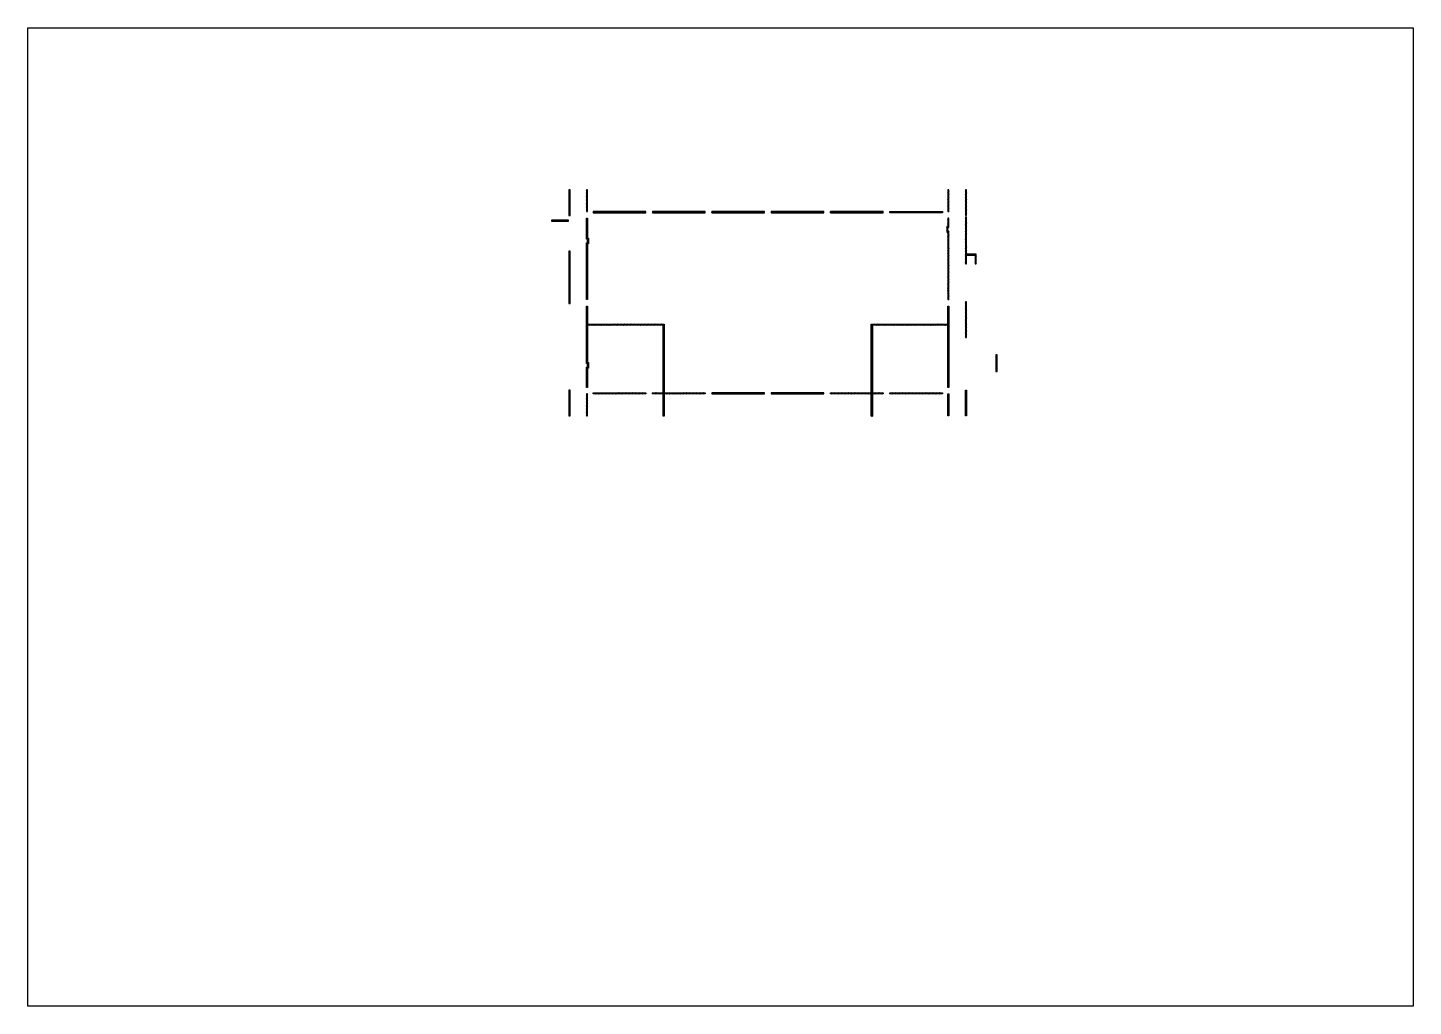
# Model space of a CAD drawing. Header units: millimetres. Extents: x 0 to 252300, y 0 to 178200.
import ezdxf

# ---------------------------------------------------------------- set-up
doc = ezdxf.new("R2010")
doc.units = ezdxf.units.MM
doc.header["$LTSCALE"] = 300
doc.layers.add('NOPLOT', color=191, linetype='Continuous', plot=False)
doc.layers.add('방수턱', color=5, linetype='Continuous')

msp = doc.modelspace()

# ---------------------------------------------------------------- hatches: boundary and pattern name
at = {"layer": '방수턱'}
h = msp.add_hatch(dxfattribs=at)
h.set_pattern_fill('ANSI37', color=251, scale=30)
h.paths.add_polyline_path([(95354, 142955), (98454, 142955), (98454, 143155), (95354, 143155)])
h.paths.add_polyline_path([(98554, 144005), (98754, 144005), (98754, 148705), (98554, 148705)])
h.paths.add_polyline_path([(101754, 144705), (101954, 144705), (101954, 148705), (101754, 148705)])
h.paths.add_polyline_path([(101754, 128705), (101754, 139055), (101939, 139055), (101939, 139705), (101754, 139705), (101754, 143505), (101954, 143505), (101954, 139905), (102139, 139905), (102139, 138855), (101954, 138855), (101954, 128705)])
h.paths.add_polyline_path([(98554, 128005), (98754, 128005), (98754, 137505), (98554, 137505)])
h.paths.add_polyline_path([(101754, 112705), (101754, 116405), (101939, 116405), (101939, 117055), (101754, 117055), (101754, 127505), (101954, 127505), (101954, 117255), (102139, 117255), (102139, 116205), (101954, 116205), (101954, 112705)])
h.paths.add_polyline_path([(98554, 107505), (98754, 107505), (98754, 112205), (98554, 112205)])
h.paths.add_polyline_path([(101754, 107505), (101954, 107505), (101954, 111505), (101754, 111505)])
h.paths.add_polyline_path([(101954, 124205), (115904, 124205), (115904, 111705), (123354, 111705), (123354, 111505), (115904, 111505), (115904, 107455), (115704, 107455), (115704, 111505), (113754, 111505), (113754, 111705), (115704, 111705), (115704, 124005), (101954, 124005)])
h.paths.add_polyline_path([(102954, 111705), (112554, 111705), (112554, 111505), (102954, 111505)], flags=17)
h.paths.add_polyline_path([(124554, 111505), (134154, 111505), (134154, 111705), (124554, 111705)])
h.paths.add_polyline_path([(135354, 111505), (144954, 111505), (144954, 111705), (135354, 111705)])
h.paths.add_polyline_path([(146154, 111705), (153604, 111705), (153604, 124205), (167554, 124205), (167554, 127505), (167754, 127505), (167754, 112705), (167554, 112705), (167554, 124005), (153804, 124005), (153804, 111705), (155754, 111705), (155754, 111505), (153804, 111505), (153804, 107455), (153604, 107455), (153604, 111505), (146154, 111505)])
h.paths.add_polyline_path([(156954, 111705), (166554, 111705), (166554, 111505), (156954, 111505)], flags=17)
h.paths.add_polyline_path([(167554, 111505), (167754, 111505), (167754, 107505), (167554, 107505)], flags=17)
h.paths.add_polyline_path([(170754, 112205), (170954, 112205), (170954, 107505), (170754, 107505)])
h.paths.add_polyline_path([(176304, 115605), (176504, 115605), (176504, 118605), (176304, 118605)])
h.paths.add_polyline_path([(170754, 121805), (170954, 121805), (170954, 128305), (170754, 128305)])
h.paths.add_polyline_path([(167754, 128705), (167754, 141155), (167569, 141155), (167569, 141805), (167754, 141805), (167754, 143505), (167554, 143505), (167554, 142005), (167369, 142005), (167369, 140955), (167554, 140955), (167554, 128705)])
h.paths.add_polyline_path([(167554, 144705), (167754, 144705), (167754, 148705), (167554, 148705)])
h.paths.add_polyline_path([(170754, 144005), (170954, 144005), (170954, 148705), (170754, 148705)])
h.paths.add_polyline_path([(170754, 135205), (170954, 135205), (170954, 143705), (170754, 143705)])
h.paths.add_polyline_path([(170954, 136755), (172504, 136755), (172504, 135205), (172704, 135205), (172704, 136955), (170954, 136955)])
h.paths.add_polyline_path([(156954, 144705), (166554, 144705), (166554, 144505), (156954, 144505)])
h.paths.add_polyline_path([(155754, 144705), (146154, 144705), (146154, 144505), (155754, 144505)])
h.paths.add_polyline_path([(144954, 144705), (135354, 144705), (135354, 144505), (144954, 144505)])
h.paths.add_polyline_path([(134154, 144705), (124554, 144705), (124554, 144505), (134154, 144505)])
h.paths.add_polyline_path([(123354, 144705), (113754, 144705), (113754, 144505), (123354, 144505)])
h.paths.add_polyline_path([(112554, 144705), (102954, 144705), (102954, 144505), (112554, 144505)])

# ---------------------------------------------------------------- linework, layer by layer
at = {"layer": 'NOPLOT'}
msp.add_lwpolyline([(0, 178200), (252300, 178200), (252300, 0), (0, 0)], close=True, dxfattribs=at)
at = {"layer": '방수턱', "elevation": 0}
for points in [[(98554, 144005), (98754, 144005), (98754, 148705), (98554, 148705)], [(101754, 144705), (101954, 144705), (101954, 148705), (101754, 148705)], [(167554, 144705), (167754, 144705), (167754, 148705), (167554, 148705)], [(170754, 144005), (170954, 144005), (170954, 148705), (170754, 148705)], [(123354, 144705), (113754, 144705), (113754, 144505), (123354, 144505)], [(134154, 144705), (124554, 144705), (124554, 144505), (134154, 144505)], [(144954, 144705), (135354, 144705), (135354, 144505), (144954, 144505)], [(155754, 144705), (146154, 144705), (146154, 144505), (155754, 144505)], [(156954, 144705), (166554, 144705), (166554, 144505), (156954, 144505)], [(95354, 142955), (98454, 142955), (98454, 143155), (95354, 143155)], [(101754, 128705), (101754, 139055), (101939, 139055), (101939, 139705), (101754, 139705), (101754, 143505), (101954, 143505), (101954, 139905), (102139, 139905), (102139, 138855), (101954, 138855), (101954, 128705)], [(167754, 128705), (167754, 141155), (167569, 141155), (167569, 141805), (167754, 141805), (167754, 143505), (167554, 143505), (167554, 142005), (167369, 142005), (167369, 140955), (167554, 140955), (167554, 128705)], [(170754, 135205), (170954, 135205), (170954, 143705), (170754, 143705)], [(98554, 128005), (98754, 128005), (98754, 137505), (98554, 137505)], [(170954, 136755), (172504, 136755), (172504, 135205), (172704, 135205), (172704, 136955), (170954, 136955)], [(101754, 112705), (101754, 116405), (101939, 116405), (101939, 117055), (101754, 117055), (101754, 127505), (101954, 127505), (101954, 117255), (102139, 117255), (102139, 116205), (101954, 116205), (101954, 112705)], [(146154, 111705), (153604, 111705), (153604, 124205), (167554, 124205), (167554, 127505), (167754, 127505), (167754, 112705), (167554, 112705), (167554, 124005), (153804, 124005), (153804, 111705), (155754, 111705), (155754, 111505), (153804, 111505), (153804, 107455), (153604, 107455), (153604, 111505), (146154, 111505)], [(170754, 121805), (170954, 121805), (170954, 128305), (170754, 128305)], [(101954, 124205), (115904, 124205), (115904, 111705), (123354, 111705), (123354, 111505), (115904, 111505), (115904, 107455), (115704, 107455), (115704, 111505), (113754, 111505), (113754, 111705), (115704, 111705), (115704, 124005), (101954, 124005)], [(176304, 115605), (176504, 115605), (176504, 118605), (176304, 118605)], [(98554, 107505), (98754, 107505), (98754, 112205), (98554, 112205)], [(101754, 107505), (101954, 107505), (101954, 111505), (101754, 111505)], [(124554, 111505), (134154, 111505), (134154, 111705), (124554, 111705)], [(135354, 111505), (144954, 111505), (144954, 111705), (135354, 111705)], [(156954, 111705), (166554, 111705), (166554, 111505), (156954, 111505)], [(167554, 111505), (167754, 111505), (167754, 107505), (167554, 107505)], [(170754, 112205), (170954, 112205), (170954, 107505), (170754, 107505)]]:
    msp.add_lwpolyline(points, close=True, dxfattribs=at)
at = {"layer": '방수턱'}
for points in [[(112554, 144705), (102954, 144705), (102954, 144505), (112554, 144505)], [(102954, 111705), (112554, 111705), (112554, 111505), (102954, 111505)]]:
    msp.add_lwpolyline(points, close=True, dxfattribs=at)

doc.saveas('drawing.dxf')
